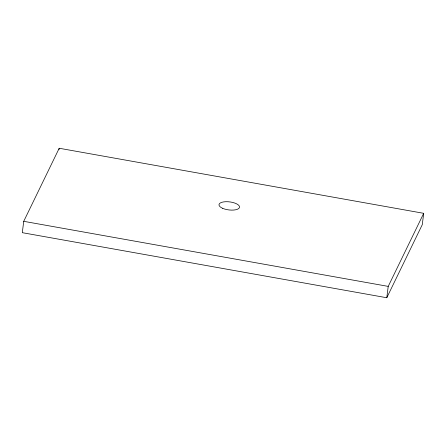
<?xml version="1.0" encoding="UTF-8"?>
<svg xmlns="http://www.w3.org/2000/svg" width="446" height="446" viewBox="0 0 446 446"><rect width="100%" height="100%" fill="white"/><g stroke="black" fill="none" stroke-linecap="round" stroke-linejoin="round"><path stroke-width="0.67" d="M23.727 221.322L22.3 232.678L386.793 297.744L422.273 224.678L423.7 213.322L59.206 148.256L23.727 221.322L388.221 286.388L423.7 213.322M59.039 149.588L59.206 148.256M386.793 297.744L388.221 286.388M222.615 208.304A10.358 4.042 7.2 0 0 239.396 207.708A10.358 4.042 7.2 0 0 225.799 201.709A10.358 4.042 7.2 0 0 222.615 208.304"/></g></svg>
